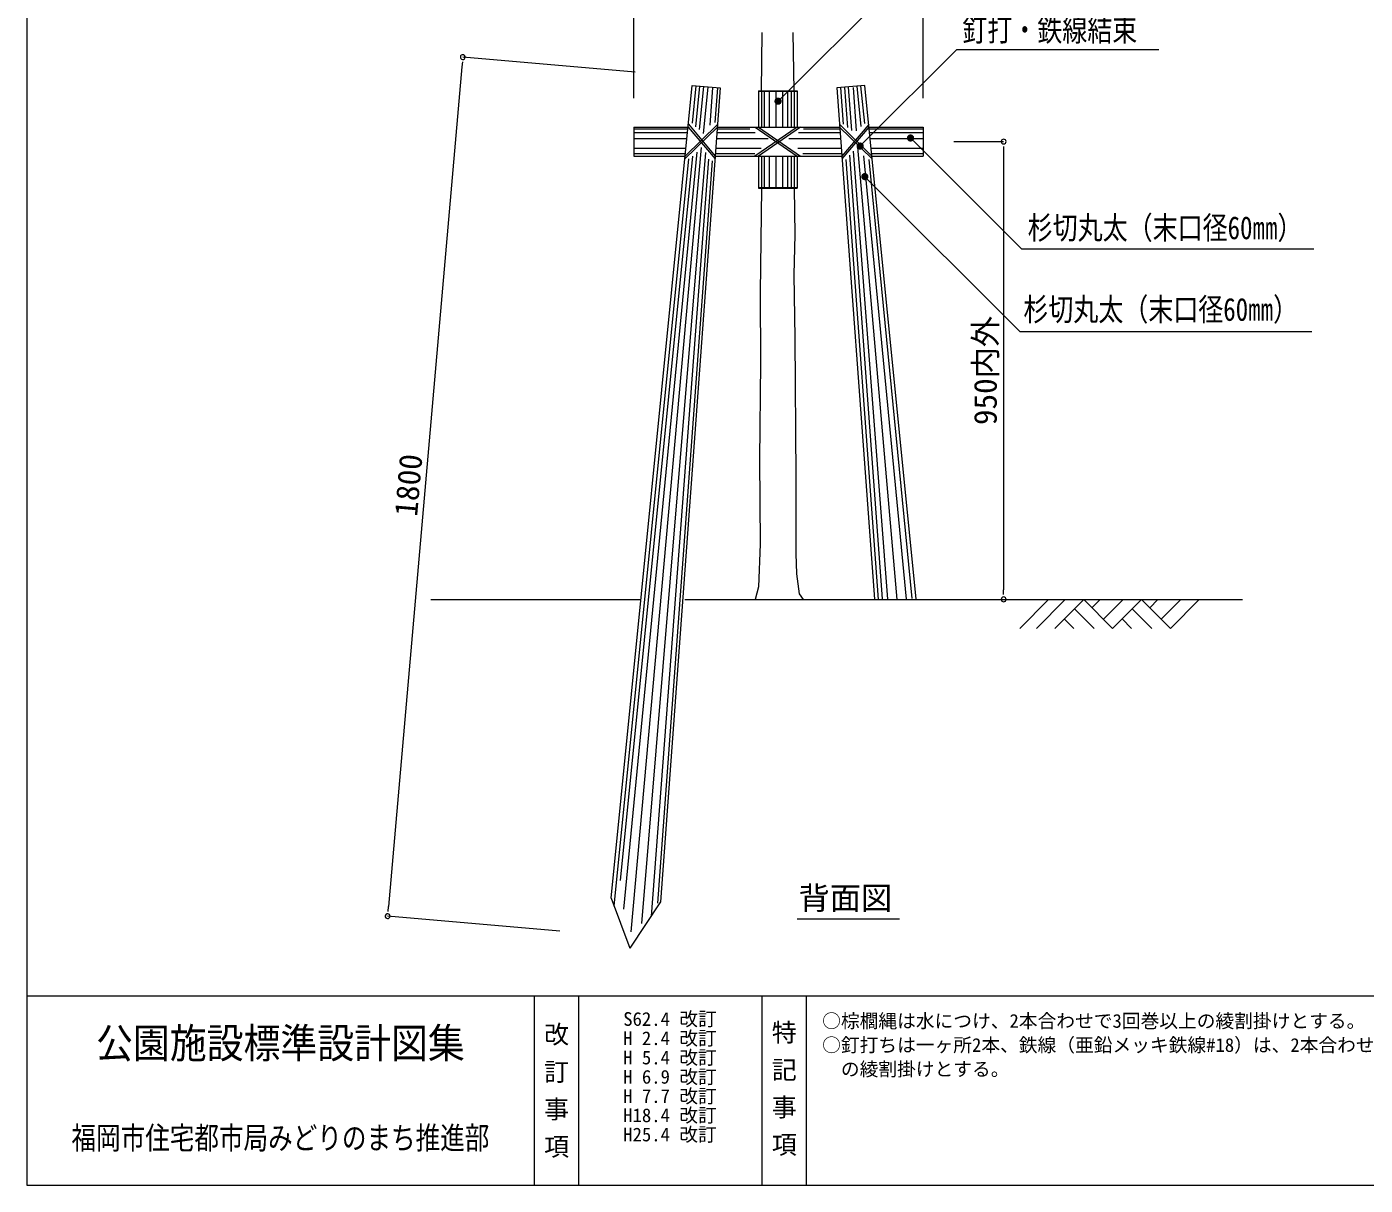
# Model space of a CAD drawing. Units: millimetres, scale not verified. Extents: x -438 to 2300, y 7053 to 8919.
# Drawn here: x -438 to 950, y 7053 to 8255 of the extents above; entities that cross this region are included whole.
import ezdxf
from ezdxf.enums import TextEntityAlignment as Align

# ---------------------------------------------------------------- set-up
doc = ezdxf.new("R2010")
doc.units = ezdxf.units.MM
doc.header["$LTSCALE"] = 10
for name, color, linetype, lineweight in [('_0-0_', 7, 'Continuous', 13), ('ハッチ', 4, 'Continuous', 13), ('寸法', 1, 'Continuous', 13), ('本体', 7, 'Continuous', 13)]:
    doc.layers.add(name, color=color, linetype=linetype, lineweight=lineweight)
doc.styles.add('@ＭＳ ゴシック', font='')
doc.styles.add('ＭＳ ゴシック', font='')
doc.styles.get('@ＭＳ ゴシック').set_extended_font_data('@MS Gothic')
doc.styles.get('ＭＳ ゴシック').set_extended_font_data('MS Gothic')

# ---------------------------------------------------------------- blocks, each defined once
blk = doc.blocks.new('filled_dot')
at = {"color": 0, "linetype": 'Continuous', "lineweight": -2, "const_width": 1.25}
blk.add_lwpolyline([(-0.625, 0, 1), (0.625, 0, 1)], format="xyb", close=True, dxfattribs=at)

msp = doc.modelspace()

# ---------------------------------------------------------------- linework, layer by layer
at = {"layer": '_0-0_', "color": 6}
msp.add_line((-437.8, 7249.21), (2300.33, 7249.21), dxfattribs=at)
at = {"layer": '_0-0_'}
for p, q in [((88.26, 7249.21), (88.26, 7052.63)), ((134.22, 7249.21), (134.22, 7052.63)), ((324.38, 7249.21), (324.38, 7052.63)), ((370.34, 7249.21), (370.34, 7052.63))]:
    msp.add_line(p, q, dxfattribs=at)
at = {"layer": '_0-0_', "color": 6}
msp.add_lwpolyline([(2300.33, 8864.44), (-437.8, 8864.44), (-437.8, 7052.63), (2300.33, 7052.63)], close=True, dxfattribs=at)
at = {"layer": 'ハッチ'}
for p, q in [((591.79, 7630.42), (621.74, 7660.37)), ((609.07, 7630.42), (639.02, 7660.37)), ((628.27, 7630.42), (658.22, 7660.37)), ((648.62, 7650.77), (668.97, 7630.42)), ((658.22, 7660.37), (688.16, 7630.42)), ((666.74, 7651.84), (675.27, 7660.37)), ((678.57, 7640.01), (698.93, 7660.37)), ((688.16, 7630.42), (718.11, 7660.37)), ((708.51, 7650.77), (728.86, 7630.42)), ((718.11, 7660.37), (748.06, 7630.42)), ((726.64, 7651.84), (735.17, 7660.37)), ((738.47, 7640.01), (758.83, 7660.37)), ((748.06, 7630.42), (778, 7660.37)), ((638.06, 7640.21), (647.85, 7630.42)), ((697.95, 7640.21), (707.74, 7630.42))]:
    msp.add_line(p, q, dxfattribs=at)
at = {"layer": '寸法'}
for p, q in [((191.73, 8180.46), (191.73, 8267.73)), ((491.73, 8180.46), (491.73, 8267.73)), ((13.9, 8218.12), (13.46, 8213.14)), ((193.09, 8207.46), (14.33, 8223.1)), ((13.46, 8213.14), (-62.77, 7341.78)), ((523.43, 8135.46), (575.14, 8135.46)), ((575.14, 8130.46), (575.14, 8125.46)), ((575.14, 8125.46), (575.14, 7670.46)), ((575.14, 7665.46), (575.14, 7670.46)), ((523.43, 7660.46), (575.14, 7660.46)), ((115.11, 7316.18), (-63.64, 7331.82)), ((-63.21, 7336.8), (-62.77, 7341.78))]:
    msp.add_line(p, q, dxfattribs=at)
at = {"layer": '寸法', "color": 3}
msp.add_line((361.17, 7328.95), (467.09, 7328.95), dxfattribs=at)
at = {"layer": '寸法'}
for points in [[(341.23, 8177.33), (346.53, 8182.63), (448.48, 8284.58), (668.96, 8284.58)], [(426.35, 8130.75), (431.65, 8136.05), (526.69, 8231.09), (735.94, 8231.09)], [(478.63, 8139.14), (483.94, 8133.84), (593.72, 8024.06), (896.73, 8024.06)], [(431.21, 8099.1), (436.52, 8093.8), (591.98, 7938.34), (894.57, 7938.34)]]:
    msp.add_lwpolyline(points, dxfattribs=at)
for centre, start, end in [((14.33, 8223.1), 85, 265), ((14.33, 8223.1), 265, 85), ((575.14, 8135.46), 90, 270), ((575.14, 8135.46), 270, 90), ((575.14, 7660.46), 90, 270), ((575.14, 7660.46), 270, 90), ((-63.64, 7331.82), 85, 265), ((-63.64, 7331.82), 265, 85)]:
    msp.add_arc(centre, 2.5, start, end, dxfattribs=at)
at = {"layer": '本体'}
for p, q in [((491.73, 8224.31), (491.73, 8267.73)), ((323.94, 8188.22), (324.66, 8248.63)), ((357.94, 8188.22), (356.8, 8248.63)), ((168.06, 7350.44), (252.24, 8193.64)), ((281.34, 8191.09), (219.26, 7346.75)), ((252.24, 8193.64), (281.34, 8191.09)), ((431.21, 8193.64), (402.11, 8191.09)), ((402.11, 8191.09), (441.12, 7660.6)), ((484.43, 7660.58), (431.21, 8193.64)), ((320.94, 8188.22), (360.94, 8188.22)), ((320.94, 8188.22), (320.94, 8150.46)), ((320.94, 8187.57), (360.94, 8187.57)), ((360.94, 8188.22), (360.94, 8150.46)), ((191.73, 8150.46), (247.93, 8150.46)), ((191.73, 8150.46), (191.73, 8120.46)), ((278.35, 8150.46), (244.63, 8117.37)), ((278.56, 8153.27), (244.94, 8120.46)), ((247.93, 8150.46), (275.94, 8117.62)), ((248.22, 8153.4), (276.15, 8120.46)), ((278.35, 8150.46), (405.1, 8150.46)), ((360.94, 8150.46), (317.23, 8120.46)), ((317.38, 8150.46), (360.94, 8120.46)), ((320.94, 8150.46), (364.47, 8120.46)), ((364.47, 8150.46), (320.94, 8120.46)), ((404.88, 8153.48), (438.52, 8120.46)), ((405.1, 8150.46), (438.81, 8117.51)), ((435.26, 8153.1), (407.3, 8120.46)), ((435.52, 8150.46), (407.51, 8117.63)), ((435.52, 8150.46), (491.73, 8150.46)), ((491.73, 8150.46), (491.73, 8120.46)), ((491.73, 8150.46), (491.73, 8120.46)), ((191.73, 8120.46), (244.94, 8120.46)), ((276.15, 8120.46), (407.3, 8120.46)), ((320.94, 8120.46), (320.94, 8087.02)), ((360.94, 8120.46), (360.94, 8087.02)), ((438.52, 8120.46), (491.73, 8120.46)), ((320.94, 8087.83), (360.94, 8087.83)), ((320.94, 8087.02), (360.94, 8087.02)), ((-18.82, 7660.46), (198.03, 7660.46)), ((244.63, 7660.46), (822.99, 7660.46)), ((168.06, 7350.44), (187.65, 7298.66)), ((219.26, 7346.75), (187.65, 7298.66))]:
    msp.add_line(p, q, dxfattribs=at)
at = {"layer": '本体', "color": 4}
for p, q in [((252.36, 8154.51), (256.22, 8193.24)), ((256.01, 8150.85), (260.2, 8192.84)), ((259.74, 8147.96), (264.18, 8192.44)), ((263.9, 8143.86), (268.71, 8192.03)), ((273.36, 8191.68), (270.47, 8152.3)), ((278.35, 8191.31), (275.71, 8155.38)), ((406.1, 8191.38), (408.88, 8153.61)), ((410.09, 8191.68), (413.15, 8150.01)), ((414.08, 8191.97), (417.4, 8146.85)), ((419, 8191.59), (422.31, 8146.47)), ((427.42, 8151.04), (423.25, 8192.84)), ((431.13, 8154.14), (427.23, 8193.24)), ((323.94, 8188.22), (323.94, 8150.46)), ((326.94, 8187.57), (326.94, 8150.46)), ((331.97, 8187.57), (331.97, 8150.46)), ((338.94, 8187.57), (338.94, 8150.46)), ((345.92, 8187.57), (345.92, 8150.46)), ((350.94, 8187.57), (350.94, 8150.46)), ((354.94, 8187.57), (354.94, 8150.46)), ((357.94, 8188.22), (357.94, 8150.46)), ((191.73, 8148.66), (247.75, 8148.66)), ((278.22, 8148.66), (312.13, 8148.66)), ((367.74, 8148.66), (405.23, 8148.66)), ((435.7, 8148.66), (491.73, 8148.66)), ((191.73, 8145.02), (247.39, 8145.02)), ((191.73, 8138.46), (246.73, 8138.46)), ((277.47, 8138.46), (331.1, 8138.46)), ((277.95, 8145.02), (317.4, 8145.02)), ((352.38, 8138.46), (405.92, 8138.46)), ((362.47, 8145.02), (405.5, 8145.02)), ((436.06, 8145.02), (491.73, 8145.02)), ((436.72, 8138.46), (491.73, 8138.46)), ((177.93, 7368.79), (252.95, 8120.18)), ((181.43, 7339.09), (257.38, 8124.28)), ((188.97, 7315.63), (262.01, 8129.22)), ((191.73, 8128.46), (245.73, 8128.46)), ((191.73, 8123.18), (245.21, 8123.18)), ((266.07, 8124.25), (199.55, 7324.27)), ((276.35, 8123.18), (317.07, 8123.18)), ((276.74, 8128.46), (323.58, 8128.46)), ((323.94, 8120.46), (323.94, 8087.02)), ((326.94, 8120.46), (326.94, 8087.83)), ((331.97, 8120.46), (331.97, 8087.83)), ((338.94, 8120.46), (338.94, 8087.83)), ((345.92, 8120.46), (345.92, 8087.83)), ((350.94, 8120.46), (350.94, 8087.83)), ((354.94, 8120.46), (354.94, 8087.83)), ((357.94, 8120.46), (357.94, 8087.02)), ((361.64, 8128.46), (406.66, 8128.46)), ((366.85, 8123.18), (407.1, 8123.18)), ((415.26, 8121.32), (449.11, 7661.02)), ((418.96, 8125.65), (454.71, 7660.78)), ((423.75, 8129.62), (464.56, 7660.46)), ((474.37, 7660.78), (430.04, 8120.79)), ((437.72, 8128.46), (491.73, 8128.46)), ((438.25, 8123.18), (491.73, 8123.18)), ((171.24, 7342.04), (248.66, 8117.46)), ((269.24, 8117.19), (209.5, 7331.9)), ((272.77, 8115.47), (216.15, 7345.42)), ((411.57, 8116.99), (445.14, 7660.46)), ((480.33, 7661.38), (435.61, 8116.86))]:
    msp.add_line(p, q, dxfattribs=at)
at = {"layer": '本体'}
for points in [[(323.94, 8087.02), (322.62, 7978.85), (322.96, 7905.77), (321.95, 7805.51), (322.63, 7717.81), (320.93, 7673.49), (317.38, 7660.46)], [(357.94, 8087.02), (358.52, 8038.86), (357.43, 7997.3), (358.71, 7931.65), (359.7, 7787.4), (359.75, 7707.9), (360.2, 7687.1), (363.22, 7666.08), (367.24, 7660.46)]]:
    msp.add_lwpolyline(points, dxfattribs=at)

# ---------------------------------------------------------------- block references
at = {"layer": '寸法', "xscale": 3, "yscale": 3}
for p, rotation in [((341.23, 8177.33), 45), ((426.35, 8130.75), 45), ((478.63, 8139.14), 315), ((431.21, 8099.1), 315)]:
    msp.add_blockref('filled_dot', p, dxfattribs=dict(at, rotation=rotation))

# ---------------------------------------------------------------- texts
at = {"layer": '_0-0_', "style": 'ＭＳ ゴシック'}
for s, p in [('S62.4 改訂', (229.18, 7225.14)), ('H 2.4 改訂', (229.18, 7205.14)), ('H 5.4 改訂', (229.18, 7185.14)), ('H 6.9 改訂', (229.18, 7165.14)), ('H 7.7 改訂', (229.18, 7145.14)), ('H18.4 改訂', (229.18, 7125.22)), ('H25.4 改訂', (229.18, 7105.29))]:
    msp.add_text(s, height=14.24, dxfattribs=at).set_placement(p, align=Align.MIDDLE_CENTER)
for s, p in [('○棕櫚縄は水につけ、2本合わせで3回巻以上の綾割掛けとする。', (386.97, 7230.24)), ('○釘打ちは一ヶ所2本、鉄線（亜鉛メッキ鉄線#18）は、2本合わせで3回巻以上', (386.97, 7205.24)), ('\u3000の綾割掛けとする。', (386.97, 7180.24))]:
    msp.add_text(s, height=14.24, dxfattribs=at).set_placement(p, align=Align.TOP_LEFT)
for s, height, width, p in [('公園施設標準設計図集', 31.14, 0.9, (-174.77, 7200.06)), ('福岡市住宅都市局みどりのまち推進部', 23.36, 0.8, (-174.77, 7101.77))]:
    msp.add_text(s, height=height, dxfattribs=dict(at, width=width)).set_placement(p, align=Align.MIDDLE_CENTER)
at = {"layer": '_0-0_', "style": '@ＭＳ ゴシック'}
for s, p in [('改 訂 事 項', (111.24, 7151.28)), ('特 記 事 項', (347.36, 7153.24))]:
    msp.add_text(s, height=18.99, rotation=270, dxfattribs=at).set_placement(p, align=Align.MIDDLE_CENTER)
at = {"layer": '寸法', "color": 3, "style": 'ＭＳ ゴシック', "width": 0.8}
for s, p in [('釘打・鉄線結束', (532.34, 8232.43)), ('杉切丸太（末口径60㎜）', (600.13, 8027.05)), ('杉切丸太（末口径60㎜）', (595.63, 7942.37))]:
    msp.add_text(s, height=23.74, dxfattribs=at).set_placement(p, align=Align.BOTTOM_LEFT)
at = {"layer": '寸法', "color": 3, "style": 'ＭＳ ゴシック'}
for s, rotation, p in [('950内外', 90, (556.18, 7897.96)), ('1800', 85, (-42.09, 7778.98))]:
    msp.add_text(s, height=23.74, rotation=rotation, dxfattribs=at).set_placement(p, align=Align.MIDDLE_CENTER)
msp.add_text('背面図', height=23.74, dxfattribs=at).set_placement((362.47, 7331.66), align=Align.BOTTOM_LEFT)

doc.saveas('drawing.dxf')
